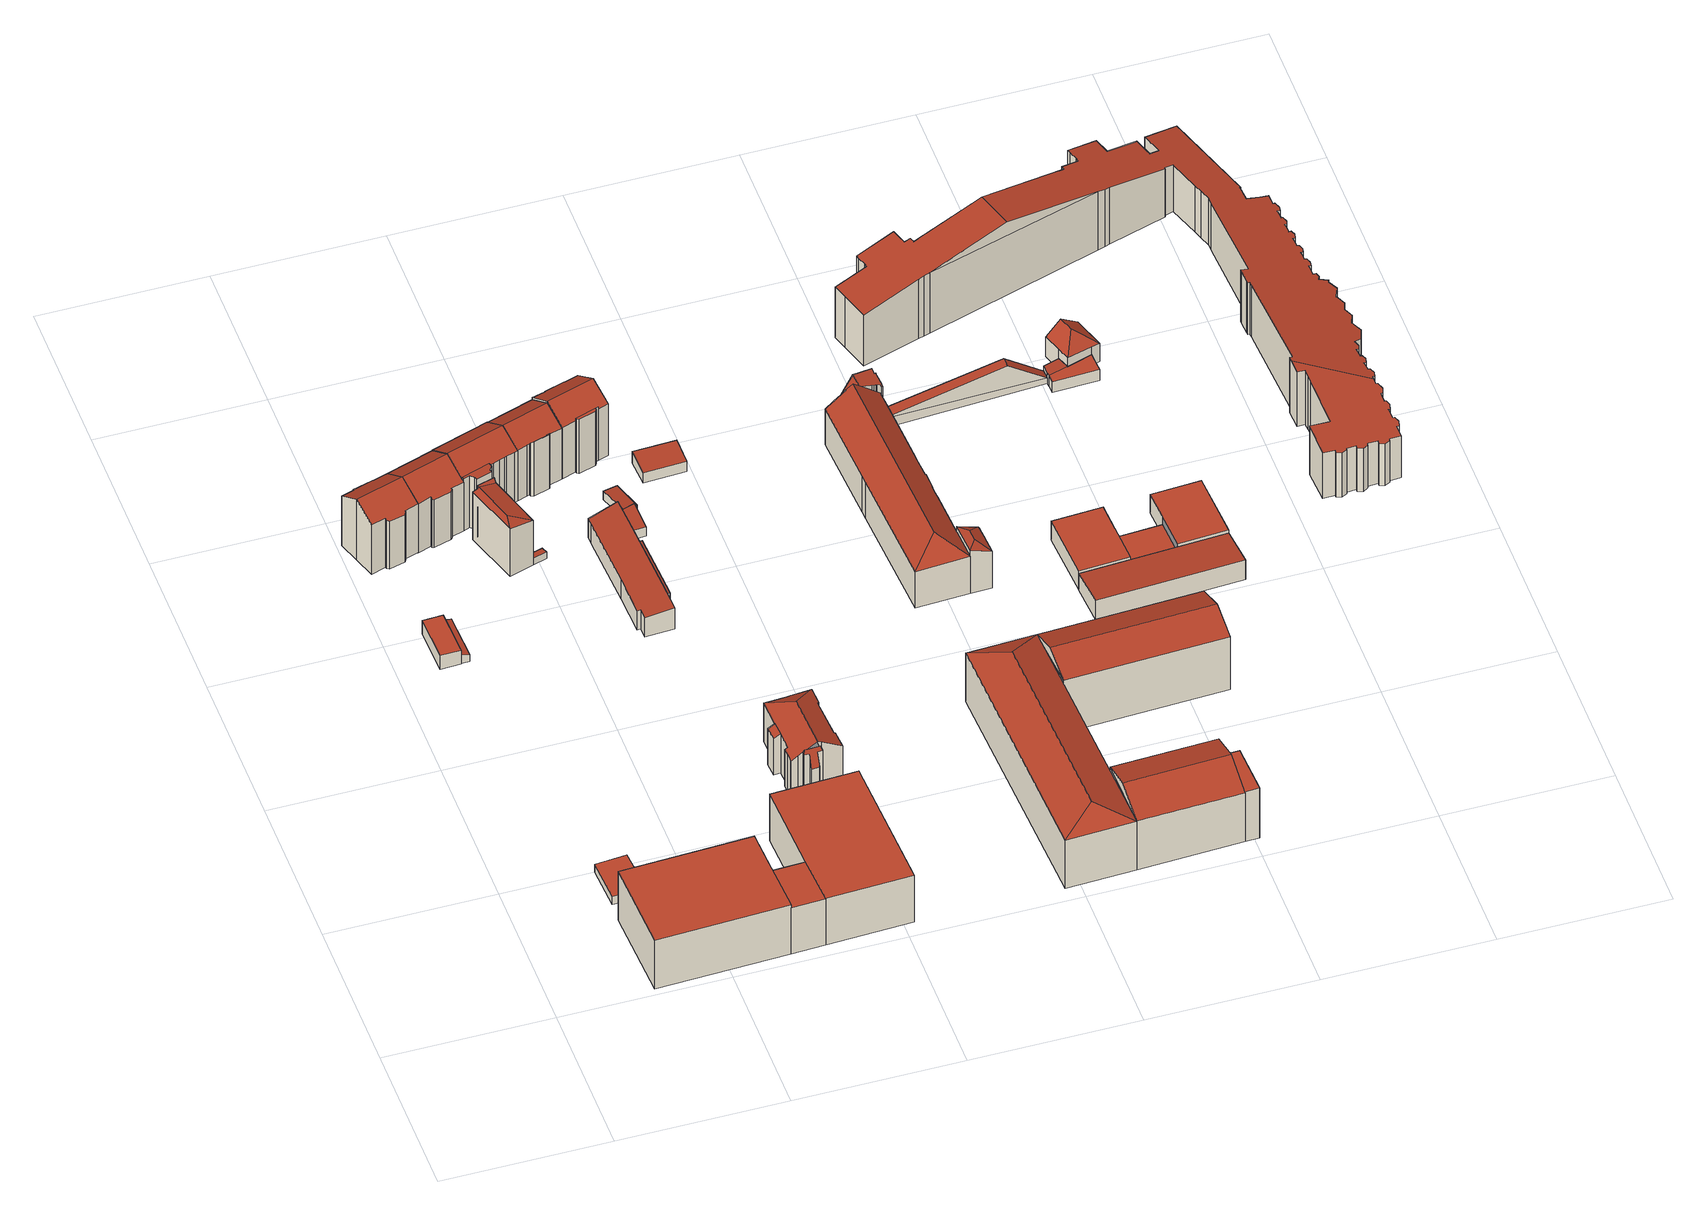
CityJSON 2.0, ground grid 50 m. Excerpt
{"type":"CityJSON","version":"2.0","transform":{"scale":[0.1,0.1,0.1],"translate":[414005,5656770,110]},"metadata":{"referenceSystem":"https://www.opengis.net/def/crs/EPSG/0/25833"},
"CityObjects":{
"building1":{"type":"Building","attributes":{"Dachtyp_tdc":"tdcPolyFlatRoof","Gemeindeschluessel":14612000,"Dachneigung":0,"QualitaetDacherkennung":0,"Geometrietyp2DReferenz":"3000","BezugspunktDach":"2000","measuredHeight":3,"function":"31001_9998"},"geometry":[{"type":"MultiSurface","lod":"2","boundaries":[[[0,1,2,3]],[[3,2,4,5]],[[2,1,6,4]],[[1,0,7,6]],[[0,3,5,7]],[[5,4,6,7]]],"semantics":{"surfaces":[{"type":"RoofSurface"},{"type":"WallSurface"},{"type":"GroundSurface"}],"values":[0,1,1,1,1,2]}}]},
"building2":{"type":"Building","attributes":{"name":"Deutsches Zentrum für Neurodegenerative Erkrankungen","Gemeindeschluessel":14612000,"Geometrietyp2DReferenz":"3000","function":"31001_9998","roofType":"9999"},"children":["building2-1","building2-2"]},
"building2-1":{"type":"BuildingPart","attributes":{"Dachtyp_tdc":"tdcPolyFlatRoof","Dachneigung":0,"QualitaetDacherkennung":51,"Geometrietyp2DReferenz":"3000","measuredHeight":17.38,"roofType":"1000"},"parents":["building2"],"geometry":[{"type":"MultiSurface","lod":"2","boundaries":[[[8,9,10,11]],[[9,12,13,10]],[[12,14,15,13]],[[14,12,9,8]],[[11,10,13,15]]],"semantics":{"surfaces":[{"type":"WallSurface"},{"type":"RoofSurface"},{"type":"GroundSurface"}],"values":[0,0,0,1,2]}}]},
"building2-2":{"type":"BuildingPart","attributes":{"Dachtyp_tdc":"tdcPolyFlatRoof","Dachneigung":0,"QualitaetDacherkennung":44,"Geometrietyp2DReferenz":"3000","measuredHeight":18.38,"roofType":"1000"},"parents":["building2"],"geometry":[{"type":"MultiSurface","lod":"2","boundaries":[[[16,17,8,11,18]],[[19,20,21,15,14]],[[20,22,23,21]],[[22,16,18,23]],[[22,20,19,17,16]],[[18,11,15,21,23]]],"semantics":{"surfaces":[{"type":"WallSurface"},{"type":"RoofSurface"},{"type":"GroundSurface"}],"values":[0,0,0,0,1,2]}}]},
"building3":{"type":"Building","attributes":{"Dachtyp_tdc":"tdcPolyFlatRoof","Gemeindeschluessel":14612000,"Dachneigung":0,"QualitaetDacherkennung":97,"Geometrietyp2DReferenz":"3000","measuredHeight":5.17,"function":"31001_9998","roofType":"1000"},"geometry":[{"type":"Solid","lod":"2","boundaries":[[[[24,25,26,27]],[[25,28,29,26]],[[28,30,31,29]],[[30,24,27,31]],[[30,28,25,24]],[[27,26,29,31]]]],"semantics":{"surfaces":[{"type":"WallSurface"},{"type":"RoofSurface"},{"type":"GroundSurface"}],"values":[[0,0,0,0,1,2]]}}]},
"building4":{"type":"Building","attributes":{"Dachtyp_tdc":"tdcPolyFlatRoof","Gemeindeschluessel":14612000,"Dachneigung":11.86,"QualitaetDacherkennung":76,"Geometrietyp2DReferenz":"3000","measuredHeight":3.11,"function":"31001_9998","roofType":"2100"},"geometry":[{"type":"Solid","lod":"2","boundaries":[[[[32,33,34,35]],[[33,36,37,34]],[[36,38,39,37]],[[38,32,35,39]],[[38,36,33,32]],[[35,34,37,39]]]],"semantics":{"surfaces":[{"type":"WallSurface"},{"type":"RoofSurface"},{"type":"GroundSurface"}],"values":[[0,0,0,0,1,2]]}}]},
"building5":{"type":"Building","attributes":{"Dachtyp_tdc":"tdcGableRoof","Gemeindeschluessel":14612000,"Dachneigung":30.83,"QualitaetDacherkennung":77,"Geometrietyp2DReferenz":"3000","measuredHeight":22.67,"function":"31001_9998","roofType":"3100"},"geometry":[{"type":"Solid","lod":"2","boundaries":[[[[40,41,42,43]],[[41,44,45,42]],[[44,46,47,45]],[[46,48,49,47]],[[48,50,51,49]],[[50,52,53,51]],[[52,54,55,53]],[[54,56,57,55]],[[56,58,59,57]],[[58,60,61,59]],[[60,62,63,61]],[[62,64,65,63]],[[64,66,67,65]],[[66,68,69,67]],[[68,70,71,69]],[[70,40,43,71]],[[66,64,62,60,58,56,54,52]],[[52,50,48,46,44,41,40,70,68,66]],[[43,42,45,47,49,51,53,55,57,59,61,63,65,67,69,71]]]],"semantics":{"surfaces":[{"type":"WallSurface"},{"type":"RoofSurface"},{"type":"GroundSurface"}],"values":[[0,0,0,0,0,0,0,0,0,0,0,0,0,0,0,0,1,1,2]]}}]},
"building6":{"type":"Building","attributes":{"Dachtyp_tdc":"tdcFreeFormRoof","Gemeindeschluessel":14612000,"Dachneigung":30.18,"QualitaetDacherkennung":76,"Geometrietyp2DReferenz":"3000","measuredHeight":22.81,"function":"31001_9998","roofType":"5000"},"geometry":[{"type":"Solid","lod":"2","boundaries":[[[[72,73,74,75]],[[73,76,77,74]],[[76,78,79,77]],[[78,80,81,79]],[[80,82,83,81]],[[82,84,85,83]],[[84,86,87,85]],[[86,64,88,87]],[[64,89,90,88]],[[89,72,75,90]],[[91,92,89,64]],[[73,72,92,91,86,84,82,80,78,76]],[[64,86,91]],[[72,89,92]],[[75,74,77,79,81,83,85,87,88,90]]]],"semantics":{"surfaces":[{"type":"WallSurface"},{"type":"RoofSurface"},{"type":"GroundSurface"}],"values":[[0,0,0,0,0,0,0,0,0,0,1,1,0,0,2]]}}]},
"building7":{"type":"Building","attributes":{"Gemeindeschluessel":14612000,"Geometrietyp2DReferenz":"3000","function":"31001_9998","roofType":"9999"},"children":["building7-1","building7-2"]},
"building7-1":{"type":"BuildingPart","attributes":{"Dachtyp_tdc":"tdcFreeFormRoof","Dachneigung":61.84,"QualitaetDacherkennung":17,"Geometrietyp2DReferenz":"3000","measuredHeight":18.16,"roofType":"5000"},"parents":["building7"],"geometry":[{"type":"MultiSurface","lod":"2","boundaries":[[[93,94,95,96]],[[94,97,98,95]],[[99,100,101,102]],[[100,103,104,101]],[[103,105,106,104]],[[105,93,96,106]],[[100,99,107,97,94]],[[94,93,105,103,100]],[[96,95,98,108,102,101,104,106]]],"semantics":{"surfaces":[{"type":"WallSurface"},{"type":"RoofSurface"},{"type":"GroundSurface"}],"values":[0,0,0,0,0,0,1,1,2]}}]},
"building7-2":{"type":"BuildingPart","attributes":{"Dachtyp_tdc":"tdcHipAndGableRoof","Dachneigung":15.69,"QualitaetDacherkennung":42,"Geometrietyp2DReferenz":"3000","measuredHeight":18.37,"roofType":"5000"},"parents":["building7"],"geometry":[{"type":"MultiSurface","lod":"2","boundaries":[[[109,110,111,98,97]],[[110,112,113,111]],[[112,114,115,113]],[[114,116,117,115]],[[116,118,99,102,117]],[[114,112,119]],[[112,110,109,120,119]],[[120,118,116,114,119]],[[108,98,111,113,115,117,102]]],"semantics":{"surfaces":[{"type":"WallSurface"},{"type":"RoofSurface"},{"type":"GroundSurface"}],"values":[0,0,0,0,0,1,1,1,2]}}]},
"building8":{"type":"Building","attributes":{"name":"Zentrum für Innovationskompetenz B Cube der Technischen Universität Dresden","Dachtyp_tdc":"tdcPolyFlatRoof","Gemeindeschluessel":14612000,"Dachneigung":0,"QualitaetDacherkennung":70,"Geometrietyp2DReferenz":"3000","measuredHeight":17.51,"function":"31001_3023","roofType":"1000"},"geometry":[{"type":"Solid","lod":"2","boundaries":[[[[121,122,13,123]],[[122,124,10,13]],[[124,125,126,10]],[[125,127,128,126]],[[127,121,123,128]],[[127,125,124,122,121]],[[123,13,10,126,128]]]],"semantics":{"surfaces":[{"type":"WallSurface"},{"type":"RoofSurface"},{"type":"GroundSurface"}],"values":[[0,0,0,0,0,1,2]]}}]},
"building9":{"type":"Building","attributes":{"Gemeindeschluessel":14612000,"Geometrietyp2DReferenz":"3000","function":"31001_9998","roofType":"9999"},"children":["building9-1","building9-2"]},
"building9-1":{"type":"BuildingPart","attributes":{"Dachtyp_tdc":"tdcPolyFlatRoof","Dachneigung":2.61,"QualitaetDacherkennung":61,"Geometrietyp2DReferenz":"3000","measuredHeight":19.54,"roofType":"2100"},"parents":["building9"],"geometry":[{"type":"MultiSurface","lod":"2","boundaries":[[[129,130,131,106]],[[130,132,133,131]],[[132,134,75,133]],[[134,135,136,137,75]],[[138,139,140,141,142]],[[139,143,144,140]],[[143,145,96,144]],[[145,129,106,96]],[[145,143,139,138,135,134,132,130,129]],[[106,131,133,75,137,141,140,144,96]]],"semantics":{"surfaces":[{"type":"WallSurface"},{"type":"RoofSurface"},{"type":"GroundSurface"}],"values":[0,0,0,0,0,0,0,0,1,2]}}]},
"building9-2":{"type":"BuildingPart","attributes":{"Dachtyp_tdc":"tdcGableRoof","Dachneigung":30.83,"QualitaetDacherkennung":83,"Geometrietyp2DReferenz":"3000","measuredHeight":23.05,"roofType":"3100"},"parents":["building9"],"geometry":[{"type":"MultiSurface","lod":"2","boundaries":[[[146,147,148,149]],[[147,150,151,148]],[[150,152,153,151]],[[152,142,141,153]],[[136,154,155,137]],[[154,156,90,155]],[[156,157,158,90]],[[157,159,160,158]],[[159,161,162,160]],[[161,163,164,162]],[[163,165,166,164]],[[165,167,168,166]],[[167,146,149,168]],[[163,161,159,157,156,154]],[[154,136,142,152,150,147,146,167,165,163]],[[149,148,151,153,141,137,155,90,158,160,162,164,166,168]]],"semantics":{"surfaces":[{"type":"WallSurface"},{"type":"RoofSurface"},{"type":"GroundSurface"}],"values":[0,0,0,0,0,0,0,0,0,0,0,0,0,1,1,2]}}]},
"building10":{"type":"Building","attributes":{"Dachtyp_tdc":"tdcPolyFlatRoof","Gemeindeschluessel":14612000,"Dachneigung":5.16,"QualitaetDacherkennung":59,"Geometrietyp2DReferenz":"3000","measuredHeight":2.56,"function":"31001_9998","roofType":"2100"},"geometry":[{"type":"Solid","lod":"2","boundaries":[[[[169,170,111,113]],[[170,171,172,111]],[[171,173,174,172]],[[173,169,113,174]],[[173,171,170,169]],[[113,111,172,174]]]],"semantics":{"surfaces":[{"type":"WallSurface"},{"type":"RoofSurface"},{"type":"GroundSurface"}],"values":[[0,0,0,0,1,2]]}}]},
"building11":{"type":"Building","attributes":{"Gemeindeschluessel":14612000,"Geometrietyp2DReferenz":"3000","function":"31001_9998","roofType":"9999"},"children":["building11-1","building11-2","building11-3"]},
"building11-1":{"type":"BuildingPart","attributes":{"Dachtyp_tdc":"tdcPolyFlatRoof","Dachneigung":30.19,"QualitaetDacherkennung":69,"Geometrietyp2DReferenz":"3000","measuredHeight":14.6,"roofType":"2100"},"parents":["building11"],"geometry":[{"type":"MultiSurface","lod":"2","boundaries":[[[175,176,177,178,179]],[[180,181,182,183,184]],[[181,175,179,182]],[[181,180,176,175]],[[179,178,183,182]]],"semantics":{"surfaces":[{"type":"WallSurface"},{"type":"RoofSurface"},{"type":"GroundSurface"}],"values":[0,0,0,1,2]}}]},
"building11-2":{"type":"BuildingPart","attributes":{"Dachtyp_tdc":"tdcFreeFormRoof","Dachneigung":70.06,"QualitaetDacherkennung":21,"Geometrietyp2DReferenz":"3000","measuredHeight":17.32,"roofType":"5000"},"parents":["building11"],"geometry":[{"type":"MultiSurface","lod":"2","boundaries":[[[185,186,187,188]],[[189,190,191]],[[190,192,193,194,195,186,196,191]],[[186,185,196]],[[185,197,189,191,196]],[[187,198,199,200,201,202,203,204,188]],[[186,195,198,187]],[[195,194,199,198]],[[194,193,200,199]],[[193,192,201,200]],[[192,190,202,201]],[[190,189,203,202]]],"semantics":{"surfaces":[{"type":"WallSurface"},{"type":"RoofSurface"},{"type":"GroundSurface"}],"values":[0,1,1,1,1,2,0,0,0,0,0,0]}}]},
"building11-3":{"type":"BuildingPart","attributes":{"Dachtyp_tdc":"tdcHipAndGableRoof","Dachneigung":32.88,"QualitaetDacherkennung":54,"Geometrietyp2DReferenz":"3000","measuredHeight":18.83,"roofType":"5000"},"parents":["building11"],"geometry":[{"type":"MultiSurface","lod":"2","boundaries":[[[205,206,207,208]],[[206,209,210,207]],[[209,211,212,210]],[[211,213,188,212]],[[213,185,188]],[[189,214,215,203]],[[214,216,217,215]],[[216,218,219,217]],[[218,220,221,219]],[[220,222,223,221]],[[222,224,225,223]],[[224,184,183,225]],[[177,226,227,178]],[[226,228,229,227]],[[228,230,231,229]],[[230,232,233,231]],[[232,234,235,233]],[[234,236,237,235]],[[236,205,208,237]],[[232,230,228,226,238]],[[226,177,184,224,222,220,218,216,214,189,239,238]],[[239,213,211,209,206,205,236,234,232,238]],[[208,207,210,212,188,204,203,215,217,219,221,223,225,183,178,227,229,231,233,235,237]]],"semantics":{"surfaces":[{"type":"WallSurface"},{"type":"RoofSurface"},{"type":"GroundSurface"}],"values":[0,0,0,0,0,0,0,0,0,0,0,0,0,0,0,0,0,0,0,1,1,1,2]}}]},
"building12":{"type":"Building","attributes":{"Gemeindeschluessel":14612000,"Geometrietyp2DReferenz":"3000","function":"31001_9998","roofType":"9999"},"children":["building12-1","building12-2"]},
"building12-1":{"type":"BuildingPart","attributes":{"Dachtyp_tdc":"tdcPolyFlatRoof","Dachneigung":47.09,"QualitaetDacherkennung":33,"Geometrietyp2DReferenz":"3000","measuredHeight":20.43,"roofType":"2100"},"parents":["building12"],"geometry":[{"type":"MultiSurface","lod":"2","boundaries":[[[240,241,242,243]],[[241,244,245,242]],[[244,246,245]],[[247,248,249,250,251]],[[248,252,253,249]],[[252,254,255,253]],[[254,240,243,255]],[[254,252,248,247,244,241,240]],[[243,242,245,250,249,253,255]]],"semantics":{"surfaces":[{"type":"WallSurface"},{"type":"RoofSurface"},{"type":"GroundSurface"}],"values":[0,0,0,0,0,0,0,1,2]}}]},
"building12-2":{"type":"BuildingPart","attributes":{"Dachtyp_tdc":"tdcGableRoof","Dachneigung":31.84,"QualitaetDacherkennung":70,"Geometrietyp2DReferenz":"3000","measuredHeight":22.95,"roofType":"3100"},"parents":["building12"],"geometry":[{"type":"MultiSurface","lod":"2","boundaries":[[[246,256,257,245]],[[256,163,258,257]],[[163,259,260,258]],[[259,261,262,260]],[[261,263,264,262]],[[263,265,266,264]],[[265,251,250,266]],[[263,261,259,163]],[[163,256,246,251,265,263]],[[245,257,258,260,262,264,266,250]]],"semantics":{"surfaces":[{"type":"WallSurface"},{"type":"RoofSurface"},{"type":"GroundSurface"}],"values":[0,0,0,0,0,0,0,1,1,2]}}]},
"building13":{"type":"Building","attributes":{"Dachtyp_tdc":"tdcPolyFlatRoof","Gemeindeschluessel":14612000,"Dachneigung":5.07,"QualitaetDacherkennung":92,"Geometrietyp2DReferenz":"3000","measuredHeight":7.96,"function":"31001_2000","roofType":"2100"},"geometry":[{"type":"Solid","lod":"2","boundaries":[[[[267,268,269,270]],[[268,271,272,269]],[[271,273,274,272]],[[273,275,276,274]],[[275,277,278,276]],[[277,279,280,278]],[[279,281,282,280]],[[281,283,284,282]],[[283,285,286,284]],[[285,287,288,286]],[[287,267,270,288]],[[287,285,283,281,279,277,275,273,271,268,267]],[[270,269,272,274,276,278,280,282,284,286,288]]]],"semantics":{"surfaces":[{"type":"WallSurface"},{"type":"RoofSurface"},{"type":"GroundSurface"}],"values":[[0,0,0,0,0,0,0,0,0,0,0,1,2]]}}]},
"building14":{"type":"Building","attributes":{"Dachtyp_tdc":"tdcPolyFlatRoof","Gemeindeschluessel":14612000,"Dachneigung":3.33,"QualitaetDacherkennung":78,"Geometrietyp2DReferenz":"3000","measuredHeight":3.51,"function":"31001_2000","roofType":"2100"},"geometry":[{"type":"Solid","lod":"2","boundaries":[[[[289,290,291,292]],[[290,293,294,291]],[[293,295,296,294]],[[295,289,292,296]],[[295,293,290,289]],[[292,291,294,296]]]],"semantics":{"surfaces":[{"type":"WallSurface"},{"type":"RoofSurface"},{"type":"GroundSurface"}],"values":[[0,0,0,0,1,2]]}}]},
"building15":{"type":"Building","attributes":{"Dachtyp_tdc":"tdcPolyFlatRoof","Gemeindeschluessel":14612000,"Dachneigung":3.6,"QualitaetDacherkennung":62,"Geometrietyp2DReferenz":"3000","measuredHeight":3.96,"function":"31001_2000","roofType":"2100"},"geometry":[{"type":"Solid","lod":"2","boundaries":[[[[297,298,299,300,301]],[[302,303,298,297]],[[303,304,299,298]],[[304,305,300,299]],[[305,306,301,300]],[[306,302,297,301]],[[306,305,304,303,302]]]],"semantics":{"surfaces":[{"type":"GroundSurface"},{"type":"WallSurface"},{"type":"RoofSurface"}],"values":[[0,1,1,1,1,1,2]]}}]},
"building16":{"type":"Building","attributes":{"Dachtyp_tdc":"tdcPolyFlatRoof","Gemeindeschluessel":14612000,"Dachneigung":7.57,"QualitaetDacherkennung":59,"Geometrietyp2DReferenz":"3000","measuredHeight":3.23,"function":"31001_9998","roofType":"2100"},"geometry":[{"type":"Solid","lod":"2","boundaries":[[[[307,308,309,310]],[[308,311,312,309]],[[311,313,314,312]],[[313,315,316,314]],[[315,307,310,316]],[[315,313,311,308,307]],[[310,309,312,314,316]]]],"semantics":{"surfaces":[{"type":"WallSurface"},{"type":"RoofSurface"},{"type":"GroundSurface"}],"values":[[0,0,0,0,0,1,2]]}}]},
"building17":{"type":"Building","attributes":{"Gemeindeschluessel":14612000,"Geometrietyp2DReferenz":"3000","function":"31001_9998","roofType":"9999"},"children":["building17-1","building17-2"]},
"building17-1":{"type":"BuildingPart","attributes":{"Dachtyp_tdc":"tdcPolyFlatRoof","Dachneigung":0,"QualitaetDacherkennung":24,"Geometrietyp2DReferenz":"3000","measuredHeight":20.35,"roofType":"1000"},"parents":["building17"],"geometry":[{"type":"MultiSurface","lod":"2","boundaries":[[[317,318,319,320,321]],[[318,322,323,319]],[[322,324,325,323]],[[324,326,327,325]],[[326,328,329,327]],[[328,330,331,332,329]],[[328,326,324,322,318,317,330]],[[332,320,319,323,325,327,329]]],"semantics":{"surfaces":[{"type":"WallSurface"},{"type":"RoofSurface"},{"type":"GroundSurface"}],"values":[0,0,0,0,0,0,1,2]}}]},
"building17-2":{"type":"BuildingPart","attributes":{"Dachtyp_tdc":"tdcGableRoof","Dachneigung":31.57,"QualitaetDacherkennung":83,"Geometrietyp2DReferenz":"3000","measuredHeight":23.62,"roofType":"3100"},"parents":["building17"],"geometry":[{"type":"MultiSurface","lod":"2","boundaries":[[[333,334,335,336]],[[334,337,338,335]],[[337,339,340,338]],[[339,341,342,340]],[[341,343,344,342]],[[343,321,320,344]],[[331,345,266,332]],[[345,346,264,266]],[[346,347,262,264]],[[347,348,349,262]],[[348,333,336,349]],[[346,345,331,321,343,341]],[[341,339,337,334,333,348,347,346]],[[336,335,338,340,342,344,320,332,266,264,262,349]]],"semantics":{"surfaces":[{"type":"WallSurface"},{"type":"RoofSurface"},{"type":"GroundSurface"}],"values":[0,0,0,0,0,0,0,0,0,0,0,1,1,2]}}]},
"building18":{"type":"Building","attributes":{"Dachtyp_tdc":"tdcPolyFlatRoof","Gemeindeschluessel":14612000,"Dachneigung":4.62,"QualitaetDacherkennung":80,"Geometrietyp2DReferenz":"3000","measuredHeight":4.36,"function":"31001_9998","roofType":"2100"},"geometry":[{"type":"Solid","lod":"2","boundaries":[[[[350,351,352,353]],[[351,354,355,352]],[[354,356,357,355]],[[356,350,353,357]],[[356,354,351,350]],[[353,352,355,357]]]],"semantics":{"surfaces":[{"type":"WallSurface"},{"type":"RoofSurface"},{"type":"GroundSurface"}],"values":[[0,0,0,0,1,2]]}}]},
"building19":{"type":"Building","attributes":{"name":"Biotechnologisches Zentrum der TU Dresden","Gemeindeschluessel":14612000,"Geometrietyp2DReferenz":"3000","function":"31001_3023","roofType":"9999"},"children":["building19-1","building19-2","building19-3","building19-4"]},
"building19-1":{"type":"BuildingPart","attributes":{"Dachtyp_tdc":"tdcHipRoof","Dachneigung":24.11,"QualitaetDacherkennung":15,"Geometrietyp2DReferenz":"3000","measuredHeight":22.79,"roofType":"3200"},"parents":["building19"],"geometry":[{"type":"MultiSurface","lod":"2","boundaries":[[[358,359,360,361]],[[359,362,363,360]],[[364,358,361,365]],[[362,359,366]],[[358,364,367]],[[359,358,367,366]],[[364,368,369,370,362,366,367]],[[361,360,363,371,372,365]]],"semantics":{"surfaces":[{"type":"WallSurface"},{"type":"RoofSurface"},{"type":"GroundSurface"}],"values":[0,0,0,1,1,1,1,2]}}]},
"building19-2":{"type":"BuildingPart","attributes":{"Dachtyp_tdc":"tdcGableRoof","Dachneigung":22.57,"QualitaetDacherkennung":14,"Geometrietyp2DReferenz":"3000","measuredHeight":22.82,"roofType":"3100"},"parents":["building19"],"geometry":[{"type":"MultiSurface","lod":"2","boundaries":[[[373,374,375]],[[376,373,375,377]],[[374,378,379,377,375]],[[372,380,381,382,365]],[[373,376,380,372,368]],[[378,374,364,365,382]]],"semantics":{"surfaces":[{"type":"WallSurface"},{"type":"RoofSurface"},{"type":"GroundSurface"}],"values":[0,1,1,2,0,0]}}]},
"building19-3":{"type":"BuildingPart","attributes":{"Dachtyp_tdc":"tdcPolyFlatRoof","Dachneigung":0,"QualitaetDacherkennung":76,"Geometrietyp2DReferenz":"3000","measuredHeight":18.73,"roofType":"1000"},"parents":["building19"],"geometry":[{"type":"MultiSurface","lod":"2","boundaries":[[[383,384,385,381]],[[384,386,387,385]],[[386,388,378,382,387]],[[388,386,384,383,389,379]],[[381,385,387,382]]],"semantics":{"surfaces":[{"type":"WallSurface"},{"type":"RoofSurface"},{"type":"GroundSurface"}],"values":[0,0,0,1,2]}}]},
"building19-4":{"type":"BuildingPart","attributes":{"Dachtyp_tdc":"tdcGableRoof","Dachneigung":23.65,"QualitaetDacherkennung":13,"Geometrietyp2DReferenz":"3000","measuredHeight":22.77,"roofType":"3100"},"parents":["building19"],"geometry":[{"type":"MultiSurface","lod":"2","boundaries":[[[362,390,391,363]],[[390,392,393,391]],[[392,394,369,371,393]],[[392,390,395]],[[362,370,394,396]],[[390,362,396,395]],[[394,392,395,396]],[[363,391,393,371]]],"semantics":{"surfaces":[{"type":"WallSurface"},{"type":"RoofSurface"},{"type":"GroundSurface"}],"values":[0,0,0,0,0,1,1,2]}}]},
"building20":{"type":"Building","attributes":{"Gemeindeschluessel":14612000,"Geometrietyp2DReferenz":"3000","function":"31001_9998","roofType":"9999"},"children":["building20-1","building20-2","building20-3"]},
"building20-1":{"type":"BuildingPart","attributes":{"Dachtyp_tdc":"tdcHipAndGableRoof","Dachneigung":38.5,"QualitaetDacherkennung":66,"Geometrietyp2DReferenz":"3000","measuredHeight":19.98,"roofType":"5000"},"parents":["building20"],"geometry":[{"type":"MultiSurface","lod":"2","boundaries":[[[397,398,399,400]],[[398,401,402,399]],[[401,403,404,402]],[[403,405,404]],[[406,407,408,409]],[[407,410,411,408]],[[410,412,413,411]],[[412,414,415,413]],[[414,416,417,415]],[[416,418,419,417]],[[418,420,421,419]],[[420,422,423,421]],[[422,424,425,423]],[[424,426,427,425]],[[426,428,429,427]],[[428,430,431,429]],[[432,433,434,435]],[[433,436,437,434]],[[436,438,439,437]],[[438,397,400,439]],[[433,432,440]],[[432,430,428,426,424,422,420,418,416,414,412,410,407,406,441,442,443,440]],[[443,403,401,398,397,438,436,433,440]],[[400,399,402,404,444,445,446,409,408,411,413,415,417,419,421,423,425,427,429,431,435,434,437,439]]],"semantics":{"surfaces":[{"type":"WallSurface"},{"type":"RoofSurface"},{"type":"GroundSurface"}],"values":[0,0,0,0,0,0,0,0,0,0,0,0,0,0,0,0,0,0,0,0,1,1,1,2]}}]},
"building20-2":{"type":"BuildingPart","attributes":{"Dachtyp_tdc":"tdcHipRoof","Dachneigung":37.12,"QualitaetDacherkennung":36,"Geometrietyp2DReferenz":"3000","measuredHeight":16.57,"roofType":"3200"},"parents":["building20"],"geometry":[{"type":"MultiSurface","lod":"2","boundaries":[[[447,448,432,435,449]],[[450,451,452,431,430]],[[451,453,454,452]],[[453,455,456,454]],[[455,447,449,456]],[[448,447,457]],[[451,450,458]],[[447,455,453,451,458,457]],[[450,448,457,458]],[[449,435,431,452,454,456]]],"semantics":{"surfaces":[{"type":"WallSurface"},{"type":"RoofSurface"},{"type":"GroundSurface"}],"values":[0,0,0,0,0,1,1,1,1,2]}}]},
"building20-3":{"type":"BuildingPart","attributes":{"Dachtyp_tdc":"tdcGableRoof","Dachneigung":10.92,"QualitaetDacherkennung":42,"Geometrietyp2DReferenz":"3000","measuredHeight":18.22,"roofType":"3100"},"parents":["building20"],"geometry":[{"type":"MultiSurface","lod":"2","boundaries":[[[459,460,461,462]],[[460,463,464,461]],[[463,465,466,464]],[[465,467,468,466]],[[467,469,470,468]],[[469,471,406,409,470]],[[405,472,473,404]],[[472,474,475,473]],[[474,476,477,475]],[[476,478,479,477]],[[478,480,481,479]],[[480,459,462,481]],[[476,474,472,405,482,483]],[[483,442,484,471,469,467,465,463,460,459,480,478,476]],[[462,461,464,466,468,470,409,446,445,444,404,473,475,477,479,481]]],"semantics":{"surfaces":[{"type":"WallSurface"},{"type":"RoofSurface"},{"type":"GroundSurface"}],"values":[0,0,0,0,0,0,0,0,0,0,0,0,1,1,2]}}]},
"building21":{"type":"Building","attributes":{"Dachtyp_tdc":"tdcGableRoof","Gemeindeschluessel":14612000,"Dachneigung":10.94,"QualitaetDacherkennung":3,"Geometrietyp2DReferenz":"3000","measuredHeight":10.73,"function":"31001_9998","roofType":"3100"},"geometry":[{"type":"Solid","lod":"2","boundaries":[[[[485,486,487,488]],[[486,489,490,487]],[[489,491,492,490]],[[491,485,488,492]],[[489,486,493]],[[485,491,494]],[[486,485,494,493]],[[491,489,493,494]],[[488,487,490,492]]]],"semantics":{"surfaces":[{"type":"WallSurface"},{"type":"RoofSurface"},{"type":"GroundSurface"}],"values":[[0,0,0,0,0,0,1,1,2]]}}]},
"building22":{"type":"Building","attributes":{"Dachtyp_tdc":"tdcPolyFlatRoof","Gemeindeschluessel":14612000,"Dachneigung":5.58,"QualitaetDacherkennung":79,"Geometrietyp2DReferenz":"3000","measuredHeight":7.36,"function":"31001_9998","roofType":"2100"},"geometry":[{"type":"Solid","lod":"2","boundaries":[[[[495,496,497,498]],[[496,499,500,497]],[[499,501,502,500]],[[501,495,498,502]],[[501,499,496,495]],[[498,497,500,502]]]],"semantics":{"surfaces":[{"type":"WallSurface"},{"type":"RoofSurface"},{"type":"GroundSurface"}],"values":[[0,0,0,0,1,2]]}}]},
"building23":{"type":"Building","attributes":{"Gemeindeschluessel":14612000,"Geometrietyp2DReferenz":"3000","function":"31001_9998","roofType":"9999"},"children":["building23-1","building23-2","building23-3"]},
"building23-1":{"type":"BuildingPart","attributes":{"Dachtyp_tdc":"tdcPolyFlatRoof","Dachneigung":0,"QualitaetDacherkennung":53,"Geometrietyp2DReferenz":"3000","measuredHeight":3.75,"roofType":"1000"},"parents":["building23"],"geometry":[{"type":"MultiSurface","lod":"2","boundaries":[[[503,504,505,506]],[[507,508,509,510]],[[508,507,504,503]],[[506,505,510,509]]],"semantics":{"surfaces":[{"type":"WallSurface"},{"type":"RoofSurface"},{"type":"GroundSurface"}],"values":[0,0,1,2]}}]},
"building23-2":{"type":"BuildingPart","attributes":{"Dachtyp_tdc":"tdcPolyFlatRoof","Dachneigung":0,"QualitaetDacherkennung":82,"Geometrietyp2DReferenz":"3000","measuredHeight":7.04,"roofType":"1000"},"parents":["building23"],"geometry":[{"type":"MultiSurface","lod":"2","boundaries":[[[511,512,513,514,515]],[[505,516,517,518,510]],[[515,514,516,505,504]],[[514,513,517,516]],[[513,512,518,517]],[[512,511,507,510,518]]],"semantics":{"surfaces":[{"type":"RoofSurface"},{"type":"GroundSurface"},{"type":"WallSurface"}],"values":[0,1,2,2,2,2]}}]},
"building23-3":{"type":"BuildingPart","attributes":{"Dachtyp_tdc":"tdcPolyFlatRoof","Dachneigung":0,"QualitaetDacherkennung":82,"Geometrietyp2DReferenz":"3000","measuredHeight":7.05,"roofType":"1000"},"parents":["building23"],"geometry":[{"type":"MultiSurface","lod":"2","boundaries":[[[519,520,521,522]],[[520,523,503,506,521]],[[524,525,526,509,508]],[[525,519,522,526]],[[525,524,523,520,519]],[[522,521,506,509,526]]],"semantics":{"surfaces":[{"type":"WallSurface"},{"type":"RoofSurface"},{"type":"GroundSurface"}],"values":[0,0,0,0,1,2]}}]},
"building24":{"type":"Building","attributes":{"Gemeindeschluessel":14612000,"Geometrietyp2DReferenz":"3000","function":"31001_9998","roofType":"9999"},"children":["building24-1","building24-2"]},
"building24-1":{"type":"BuildingPart","attributes":{"Dachtyp_tdc":"tdcPolyFlatRoof","Dachneigung":0,"QualitaetDacherkennung":74,"Geometrietyp2DReferenz":"3000","measuredHeight":4.14,"roofType":"1000"},"parents":["building24"],"geometry":[{"type":"MultiSurface","lod":"2","boundaries":[[[527,528,529,530]],[[528,531,532,529]],[[531,533,534,532]],[[533,535,536,534]],[[537,527,530,538]],[[537,535,533,531,528,527]],[[530,529,532,534,536,538]]],"semantics":{"surfaces":[{"type":"WallSurface"},{"type":"RoofSurface"},{"type":"GroundSurface"}],"values":[0,0,0,0,0,1,2]}}]},
"building24-2":{"type":"BuildingPart","attributes":{"Dachtyp_tdc":"tdcPolyFlatRoof","Dachneigung":3.37,"QualitaetDacherkennung":68,"Geometrietyp2DReferenz":"3000","measuredHeight":4.15,"roofType":"2100"},"parents":["building24"],"geometry":[{"type":"MultiSurface","lod":"2","boundaries":[[[539,537,538,540]],[[541,492,536,535]],[[541,542,490,492]],[[542,539,540,490]],[[542,541,535,537,539]],[[540,538,536,492,490]]],"semantics":{"surfaces":[{"type":"WallSurface"},{"type":"RoofSurface"},{"type":"GroundSurface"}],"values":[0,0,0,0,1,2]}}]},
"building25":{"type":"Building","attributes":{"Dachtyp_tdc":"tdcFreeFormRoof","Gemeindeschluessel":14612000,"Dachneigung":38.33,"QualitaetDacherkennung":87,"Geometrietyp2DReferenz":"3000","measuredHeight":11.29,"function":"31001_9998","roofType":"5000"},"geometry":[{"type":"Solid","lod":"2","boundaries":[[[[543,544,540,538]],[[544,545,546,540]],[[545,547,548,546]],[[547,549,550,548]],[[549,551,530,550]],[[551,543,538,530]],[[551,549,552,553]],[[552,549,547,554]],[[553,552,554,545,544,543]],[[543,551,553]],[[547,545,554]],[[538,540,546,548,550,530]]]],"semantics":{"surfaces":[{"type":"WallSurface"},{"type":"RoofSurface"},{"type":"GroundSurface"}],"values":[[0,0,0,0,0,0,1,1,1,0,0,2]]}}]},
"building26":{"type":"Building","attributes":{"Dachtyp_tdc":"tdcFreeFormRoof","Gemeindeschluessel":14612000,"Dachneigung":10.17,"QualitaetDacherkennung":6,"Geometrietyp2DReferenz":"3000","measuredHeight":27.36,"function":"31001_9998","roofType":"5000"},"geometry":[{"type":"Solid","lod":"2","boundaries":[[[[555,556,557,558]],[[556,559,560,557]],[[559,561,562,560]],[[561,563,564,562]],[[563,565,566,564]],[[565,567,568,566]],[[567,569,570,568]],[[569,571,572,570]],[[571,573,574,572]],[[573,575,576,574]],[[575,577,578,576]],[[579,580,581,582]],[[580,583,584,581]],[[583,585,586,584]],[[585,587,588,586]],[[587,589,590,588]],[[589,591,592,590]],[[591,593,594,592]],[[593,595,596,594]],[[595,597,598,596]],[[597,599,600,598]],[[599,601,602,600]],[[601,603,604,602]],[[603,605,606,604]],[[605,607,608,606]],[[607,609,610,608]],[[577,611,612,578]],[[611,613,614,612]],[[613,615,616,614]],[[615,617,618,616]],[[617,619,620,618]],[[619,621,622,620]],[[621,623,624,622]],[[623,625,626,624]],[[625,627,628,626]],[[627,629,630,628]],[[629,631,632,630]],[[631,633,634,632]],[[633,635,636,634]],[[635,637,638,636]],[[637,639,640,638]],[[639,641,642,640]],[[641,643,644,642]],[[643,645,646,644]],[[645,647,648,646]],[[647,649,650,648]],[[649,651,652,650]],[[651,653,654,652]],[[653,655,656,654]],[[655,657,658,656]],[[609,659,660,610]],[[659,661,662,660]],[[661,663,664,662]],[[663,665,666,664]],[[665,667,668,666]],[[667,669,670,668]],[[669,671,672,670]],[[671,673,674,672]],[[673,675,676,674]],[[675,677,678,676]],[[677,679,680,678]],[[679,681,682,680]],[[681,683,684,682]],[[683,685,686,684]],[[685,687,688,686]],[[687,689,690,688]],[[689,555,558,690]],[[691,692,693,694,695,696,697,698,699,700,701,702,703,704,705,706,707,708,709,710,711,712,713,714,715,716,717,718,719,720,721,722,723,724,725,726,727,728,729,730]],[[559,556,555,689,687,685,683,681,679,677,675,673,671,669,667,665,663,661,659,609,607,605,603,601,599,597,595,593,591,589,587,585,583,580,731,732,733,734,735,736,737,738,739,740,741,742,743,744,745,746,747,748,749,750,751,691,730,752,753,754,755,756,657,655,653,651,649,647,645,643,641,639,637,635,633,631,629,627,625,623,621,619,617,615,613,611,577,575,573,571,569,567,565,563,561]],[[757,732,731,579,758,759,760,761,762,763,764,765,766,767,768,769]],[[751,692,691]],[[757,733,732]],[[657,756,770,658]],[[756,755,771,770]],[[755,754,772,771]],[[754,753,773,772]],[[753,752,774,773]],[[752,729,775,774]],[[729,728,776,775]],[[728,727,777,776]],[[727,726,778,777]],[[726,725,779,778]],[[725,724,780,779]],[[724,723,781,780]],[[723,722,782,781]],[[722,721,783,782]],[[721,720,784,783]],[[720,719,785,784]],[[719,718,786,785]],[[718,717,787,786]],[[717,716,788,787]],[[716,715,789,788]],[[715,714,790,789]],[[714,713,791,790]],[[729,752,730]],[[580,579,731]],[[558,557,560,562,564,566,568,570,572,574,576,578,612,614,616,618,620,622,624,626,628,630,632,634,636,638,640,642,644,646,648,650,652,654,656,658,770,771,772,773,774,775,776,777,778,779,780,781,782,783,784,785,786,787,788,789,790,791,792,793,794,795,796,797,798,799,800,801,802,803,804,805,806,807,808,809,810,811,812,813,814,815,816,817,818,819,820,821,822,823,824,825,826,827,828,829,830,831,832,833,834,835,836,837,838,839,840,841,842,843,844,582,581,584,586,588,590,592,594,596,598,600,602,604,606,608,610,660,662,664,666,668,670,672,674,676,678,680,682,684,686,688,690]],[[713,712,792,791]],[[712,711,793,792]],[[711,710,794,793]],[[710,709,795,794]],[[709,708,796,795]],[[708,707,797,796]],[[707,706,798,797]],[[706,705,799,798]],[[705,704,800,799]],[[704,703,801,800]],[[703,702,802,801]],[[702,701,803,802]],[[701,700,804,803]],[[700,699,805,804]],[[699,698,806,805]],[[698,697,807,806]],[[697,696,808,807]],[[696,695,809,808]],[[695,694,810,809]],[[694,693,811,810]],[[693,692,812,811]],[[692,751,813,812]],[[751,750,814,813]],[[750,749,815,814]],[[749,748,816,815]],[[748,747,817,816]],[[747,746,818,817]],[[746,745,819,818]],[[745,744,820,819]],[[744,743,821,820]],[[743,742,822,821]],[[742,741,823,822]],[[741,740,824,823]],[[740,739,825,824]],[[739,738,826,825]],[[738,737,827,826]],[[737,736,828,827]],[[736,735,829,828]],[[735,734,830,829]],[[734,733,831,830]],[[733,757,832,831]],[[757,769,833,832]],[[769,768,834,833]],[[768,767,835,834]],[[767,766,836,835]],[[766,765,837,836]],[[765,764,838,837]],[[764,763,839,838]],[[763,762,840,839]],[[762,761,841,840]],[[761,760,842,841]],[[760,759,843,842]],[[759,758,844,843]],[[758,579,582,844]]]],"semantics":{"surfaces":[{"type":"WallSurface"},{"type":"RoofSurface"},{"type":"GroundSurface"}],"values":[[0,0,0,0,0,0,0,0,0,0,0,0,0,0,0,0,0,0,0,0,0,0,0,0,0,0,0,0,0,0,0,0,0,0,0,0,0,0,0,0,0,0,0,0,0,0,0,0,0,0,0,0,0,0,0,0,0,0,0,0,0,0,0,0,0,0,0,1,1,1,0,0,0,0,0,0,0,0,0,0,0,0,0,0,0,0,0,0,0,0,0,0,0,0,0,0,2,0,0,0,0,0,0,0,0,0,0,0,0,0,0,0,0,0,0,0,0,0,0,0,0,0,0,0,0,0,0,0,0,0,0,0,0,0,0,0,0,0,0,0,0,0,0,0,0,0,0,0,0,0,0]]}}]}
},
"vertices":[
[358,485,55],[265,478,55],[271,345,55],[368,345,55],[271,345,25],[368,345,25],[265,478,25],[358,485,25],
[664,170,196],[762,174,196],[762,174,23],[664,170,23],[770,20,196],[770,20,23],[670,17,196],[670,17,23],
[659,300,207],[664,170,207],[659,300,23],[670,17,207],[279,2,207],[279,2,23],[268,285,207],[268,285,23],
[171,1349,79],[111,1347,79],[111,1347,27],[171,1349,27],[108,1491,79],[108,1491,27],[167,1493,79],[167,1493,27],
[195,1349,56],[171,1349,61],[171,1349,30],[195,1349,30],[167,1493,61],[167,1493,30],[191,1494,56],[191,1494,30],
[153,1775,210],[149,1767,207],[149,1767,29],[153,1775,29],[101,1755,208],[101,1755,29],[94,1758,211],[94,1758,29],[92,1763,214],[92,1763,29],[49,1750,214],[49,1750,29],[28,1815,256],[28,1815,29],[7,1881,215],[7,1881,29],[45,1893,214],[45,1893,29],[45,1896,213],[45,1896,29],[106,1915,212],[106,1915,29],[107,1913,214],[107,1913,29],[151,1926,214],[151,1926,29],[172,1860,256],[172,1860,29],[194,1790,212],[194,1790,29],[153,1777,211],[153,1777,29],
[337,1834,210],[298,1822,210],[298,1822,27],[337,1834,27],[299,1818,209],[299,1818,27],[294,1812,206],[294,1812,27],[242,1797,206],[242,1797,27],[236,1799,209],[236,1799,27],[234,1805,213],[234,1805,27],[194,1790,211],[194,1790,27],[151,1926,27],[293,1972,214],[293,1972,27],[171,1861,255],[314,1907,255],
[418,1837,190],[421,1827,208],[421,1827,27],[418,1837,27],[424,1818,190],[424,1818,27],[366,1800,190],[370,1812,209],[370,1812,27],[366,1800,27],[372,1816,202],[372,1816,27],[370,1822,190],[370,1822,27],[370,1802,190],[370,1802,27],
[424,1818,195],[468,1671,195],[468,1671,27],[474,1650,195],[474,1650,27],[401,1628,207],[401,1628,27],[350,1795,206],[350,1795,27],[366,1800,210],[408,1675,211],[370,1802,211],
[1024,30,198],[770,20,198],[1024,30,23],[762,174,198],[752,450,198],[752,450,23],[1007,460,198],[1007,460,23],
[370,1822,221],[367,1831,222],[367,1831,27],[356,1841,222],[356,1841,27],[337,1834,222],[335,1840,223],[335,1840,216],[335,1840,27],[421,1868,223],[424,1859,222],[424,1859,27],[421,1868,27],[421,1868,216],[416,1845,222],[416,1845,27],[418,1837,221],
[474,1885,217],[469,1884,217],[469,1884,27],[474,1885,27],[454,1879,217],[454,1879,27],[435,1872,216],[435,1872,27],[314,1906,258],[314,1906,27],[293,1972,216],[431,2017,216],[431,2017,27],[458,2026,216],[458,2026,27],[467,2028,217],[467,2028,27],[489,1963,258],[489,1963,27],[511,1897,217],[511,1897,27],[501,1894,217],[501,1894,27],
[474,1650,52],[468,1671,50],[510,1683,50],[510,1683,27],[516,1663,52],[516,1663,27],
[835,722,165],[855,723,177],[855,723,175],[855,723,31],[835,722,31],[857,680,177],[837,679,165],[837,679,31],[857,680,31],[857,680,175],
[942,582,191],[942,572,191],[942,572,31],[942,582,31],[887,580,191],[888,570,191],[892,575,204],[904,571,190],[905,555,146],[927,556,147],[926,572,190],[937,577,204],[930,582,191],[926,572,31],[927,556,31],[905,555,31],[904,571,31],[888,570,31],[887,580,31],[930,582,31],
[988,762,179],[994,640,179],[994,640,31],[988,762,31],[999,640,176],[999,640,31],[1002,585,176],[1002,585,31],[942,582,212],[874,579,183],[874,579,31],[854,578,170],[854,578,31],[854,581,170],[854,581,31],[853,606,170],[853,606,31],[852,628,170],[852,628,31],[860,628,175],[860,628,31],[852,809,175],[852,809,31],[926,812,177],[926,812,31],[926,815,175],[926,815,31],[989,817,177],[989,817,31],[991,818,176],[991,818,31],[993,763,177],[993,763,31],[923,746,219],[930,582,219],
[550,1904,227],[548,1909,221],[548,1909,28],[550,1904,28],[541,1907,221],[541,1907,28],[541,1907,219],[609,1928,221],[610,1924,226],[610,1924,28],[609,1928,28],[609,1928,219],[607,1916,232],[607,1916,28],[558,1901,233],[558,1901,28],
[511,1897,219],[511,1897,28],[489,1963,28],[467,2028,215],[467,2028,28],[610,2074,215],[610,2074,28],[630,2007,258],[630,2007,28],[650,1940,219],[650,1940,28],
[672,1327,99],[663,1326,98],[663,1326,27],[672,1327,27],[658,1453,98],[658,1453,27],[648,1682,98],[648,1682,27],[648,1705,98],[648,1705,27],[741,1736,106],[741,1736,27],[745,1658,106],[745,1658,27],[747,1613,106],[747,1613,27],[756,1398,107],[756,1398,27],[760,1298,107],[760,1298,27],[673,1294,99],[673,1294,27],
[747,1613,65],[770,1614,63],[770,1614,29],[747,1613,29],[779,1399,63],[779,1399,29],[756,1398,65],[756,1398,29],
[741,1736,28],[760,1742,28],[793,1752,28],[797,1661,28],[745,1658,28],[741,1736,67],[760,1742,67],[793,1752,68],[797,1661,62],[745,1658,62],
[760,1742,62],[731,1829,62],[731,1829,30],[760,1742,30],[774,1843,56],[774,1843,30],[802,1755,56],[802,1755,30],[793,1752,57],[793,1752,30],
[764,1977,231],[756,1974,231],[756,1974,28],[764,1977,28],[764,1977,222],[757,1969,231],[757,1969,28],[752,1962,231],[752,1962,28],[701,1946,231],[701,1946,28],[695,1949,231],[695,1949,28],[693,1954,231],[693,1954,221],[693,1954,28],
[650,2089,220],[711,2107,220],[711,2107,28],[650,2089,28],[712,2104,223],[712,2104,28],[753,2118,222],[753,2118,28],[775,2053,264],[775,2053,28],[797,1988,222],[797,1988,28],[650,1940,221],[630,2007,264],[610,2074,222],[651,2086,222],[651,2086,28],
[853,1858,65],[849,1940,72],[849,1940,28],[853,1858,28],[976,1944,72],[976,1944,28],[979,1864,65],[979,1864,28],
[1456,46,185],[1425,814,185],[1425,814,3],[1456,46,3],[1630,822,186],[1630,822,3],[1661,55,186],[1661,55,3],[1531,734,231],[1556,122,231],[1653,260,186],[1638,616,186],[1630,819,186],[1638,616,3],[1653,260,3],
[1653,260,202],[1661,55,187],[1657,162,232],[1965,272,202],[1968,175,232],[1973,67,187],[1972,77,191],[1965,272,3],[1967,221,3],[1973,67,3],
[1967,221,191],[2008,223,191],[2008,223,3],[2014,69,191],[2014,69,3],[1973,67,191],[1971,118,191],
[2109,841,186],[2109,841,3],[2117,636,201],[2117,636,3],[1638,616,201],[2113,739,231],[1634,719,231],
[1363,1841,168],[1388,1842,188],[1388,1842,33],[1363,1841,33],[1409,1844,205],[1409,1844,33],[1423,1845,216],[1423,1845,33],[1423,1845,163],[1523,1840,171],[1522,1840,172],[1522,1840,33],[1523,1840,33],[1524,1802,172],[1524,1802,33],[1525,1783,172],[1525,1783,33],[1535,1580,172],[1535,1580,33],[1536,1562,172],[1536,1562,33],[1539,1514,171],[1539,1514,33],[1542,1515,169],[1542,1515,33],[1544,1462,169],[1544,1462,33],[1542,1462,172],[1542,1462,33],[1542,1444,172],[1542,1444,33],[1544,1420,172],[1544,1420,33],[1551,1276,172],[1551,1276,33],[1556,1176,172],[1398,1168,169],[1398,1168,33],[1556,1176,33],[1379,1537,169],[1379,1537,33],[1378,1564,169],[1378,1564,33],[1475,1237,233],[1522,1850,171],[1467,1847,214],[1444,1846,233],[1444,1846,33],[1463,1847,33],[1522,1850,33],
[1619,1178,170],[1556,1176,194],[1619,1178,33],[1551,1276,194],[1613,1279,170],[1613,1279,33],[1613,1273,171],[1613,1273,33],[1616,1241,170],[1616,1241,33],[1580,1209,198],[1578,1247,198],
[1524,1895,203],[1524,1890,203],[1524,1890,33],[1524,1895,33],[1524,1885,203],[1524,1885,33],[1526,1850,203],[1526,1850,33],[1526,1848,203],[1526,1848,33],[1526,1841,203],[1526,1841,33],[1523,1840,203],[1422,1863,162],[1422,1863,33],[1421,1885,162],[1421,1885,33],[1460,1897,215],[1460,1897,33],[1519,1915,203],[1519,1915,33],[1520,1895,203],[1520,1895,33],[1444,1846,190],[1463,1847,215],[1522,1850,203],
[1526,1850,70],[1524,1885,70],[1524,1885,34],[1526,1850,34],[2003,1907,55],[2003,1907,34],[2004,1877,55],[2004,1877,34],[1888,1902,141],[1890,1870,141],
[1844,969,111],[1837,1094,99],[1837,1094,37],[1844,969,37],[2269,1117,99],[2269,1117,37],[2276,992,111],[2276,992,37],
[2122,1109,76],[1985,1102,76],[1985,1102,39],[2122,1109,39],[1979,1218,76],[2116,1225,76],[2116,1225,39],[1979,1218,39],
[1979,1218,109],[1975,1306,109],[1826,1298,109],[1837,1094,109],[1985,1102,109],[1837,1094,39],[1826,1298,39],[1975,1306,39],
[2259,1322,109],[2269,1117,109],[2269,1117,39],[2259,1322,39],[2122,1109,109],[2116,1225,109],[2111,1314,109],[2111,1314,39],
[2139,1907,75],[2140,1881,75],[2140,1881,34],[2139,1907,34],[2142,1845,75],[2142,1845,34],[2006,1840,75],[2006,1840,34],[2005,1865,75],[2005,1865,34],[2064,1883,75],[2064,1883,34],
[2051,1922,73],[2051,1922,34],[2004,1877,75],[2003,1907,73],
[2064,1883,107],[2051,1922,107],[2032,1978,107],[2032,1978,34],[2134,2012,102],[2134,2012,34],[2165,1915,102],[2165,1915,34],[2139,1907,104],[2095,1948,146],[2065,1884,108],[2080,1994,146],
[2769,2073,182],[2765,2057,183],[2765,2057,29],[2769,2073,29],[2758,2057,184],[2758,2057,29],[2760,2027,185],[2760,2027,29],[2766,2027,184],[2766,2027,29],[2771,2011,184],[2771,2011,29],[2767,1996,186],[2767,1996,29],[2761,1996,187],[2761,1996,29],[2762,1968,188],[2762,1968,29],[2769,1968,187],[2769,1968,29],[2774,1954,187],[2774,1954,29],[2771,1938,188],[2771,1938,29],[1760,2287,262],[2233,2434,254],[2233,2434,29],[1760,2287,29],[2230,2445,254],[2230,2445,29],[2283,2462,244],[2283,2462,29],[2280,2472,244],[2280,2472,29],[2272,2497,244],[2272,2497,29],[2268,2510,244],[2268,2510,29],[2358,2537,228],[2358,2537,29],[2373,2489,228],[2373,2489,29],[2467,2518,210],[2467,2518,29],[2485,2462,210],[2485,2462,29],[2514,2471,204],[2514,2471,29],[2494,2532,204],[2494,2532,29],[2595,2565,185],[2595,2565,29],[2686,2288,184],[2686,2288,29],[2683,2287,185],[2683,2287,29],[2764,1938,189],[2764,1938,29],[2765,1904,191],[2765,1904,29],[2774,1905,189],[2774,1905,29],[2778,1891,190],[2778,1891,29],[2774,1880,191],[2774,1880,29],[2799,1872,187],[2799,1872,29],[2796,1864,188],[2796,1864,29],[2811,1836,187],[2811,1836,29],[2798,1802,191],[2798,1802,29],[2812,1772,190],[2812,1772,29],[2803,1746,193],[2803,1746,29],[2816,1718,192],[2816,1718,29],[2805,1688,195],[2805,1688,29],[2821,1655,195],[2821,1655,29],[2808,1618,199],[2808,1618,29],[2787,1610,203],[2787,1610,29],[2793,1594,202],[2793,1594,29],[2788,1577,204],[2788,1577,29],[2781,1577,205],[2781,1577,29],[2783,1549,207],[2783,1549,29],[2789,1550,206],[2789,1550,29],[2795,1537,205],[2795,1537,29],[2790,1520,207],[2790,1520,29],[2784,1520,208],[2784,1520,29],[2685,2239,187],[2685,2239,29],[2698,2239,185],[2698,2239,29],[2726,2240,180],[2726,2240,29],[2750,2242,176],[2750,2242,29],[2751,2208,177],[2751,2208,29],[2757,2209,176],[2757,2209,29],[2764,2192,176],[2764,2192,29],[2761,2175,178],[2761,2175,29],[2753,2175,179],[2753,2175,29],[2754,2147,180],[2754,2147,29],[2759,2148,179],[2759,2148,29],[2765,2132,179],[2765,2132,29],[2761,2117,180],[2761,2117,29],[2755,2116,182],[2755,2116,29],[2757,2087,183],[2757,2087,29],[2764,2088,182],[2764,2088,29],[2592,1557,239],[2594,1516,234],[2617,1517,232],[2618,1496,229],[2619,1477,227],[2627,1332,209],[2568,1330,213],[2573,1232,200],[2609,1233,198],[2609,1226,197],[2625,1221,195],[2640,1228,195],[2640,1235,195],[2670,1236,193],[2670,1229,192],[2686,1224,191],[2701,1232,190],[2701,1238,191],[2733,1240,189],[2733,1232,188],[2748,1227,186],[2764,1234,186],[2764,1241,187],[2799,1243,185],[2797,1278,189],[2805,1278,188],[2809,1295,190],[2802,1309,192],[2796,1309,193],[2794,1339,197],[2799,1339,196],[2803,1355,198],[2798,1370,200],[2792,1370,201],[2791,1398,204],[2798,1398,204],[2802,1414,206],[2795,1433,208],[2789,1432,209],[2788,1449,211],[1975,2354,303],[2010,2241,303],[2296,2329,249],[2317,2335,245],[2332,2340,242],[2506,2393,210],[2505,2398,210],[2534,2406,204],[2565,2312,204],[2573,2286,204],[2584,2254,204],[2585,2233,205],[2599,1951,217],[2575,1950,221],[2575,1940,222],[2577,1903,223],[2577,1894,224],[2583,1894,223],[2584,1882,223],[2599,1573,237],[2591,1573,238],[2788,1460,210],[2795,1460,209],[2799,1476,208],[2792,1492,208],[2786,1492,209],[1767,2166,257],[1755,2302,262],[1736,2296,259],[1721,2343,259],[1604,2307,236],[1607,2296,236],[1615,2271,236],[1618,2260,236],[1518,2229,218],[1532,2184,218],[1557,2101,218],[1731,2155,250],[1748,2160,254],[2786,1492,29],[2792,1492,29],[2799,1476,29],[2795,1460,29],[2788,1460,29],[2789,1432,29],[2795,1433,29],[2802,1414,29],[2798,1398,29],[2791,1398,29],[2792,1370,29],[2798,1370,29],[2803,1355,29],[2799,1339,29],[2794,1339,29],[2796,1309,29],[2802,1309,29],[2809,1295,29],[2805,1278,29],[2797,1278,29],[2799,1243,29],[2764,1241,29],[2764,1234,29],[2748,1227,29],[2733,1232,29],[2733,1240,29],[2701,1238,29],[2701,1232,29],[2686,1224,29],[2670,1229,29],[2670,1236,29],[2640,1235,29],[2640,1228,29],[2625,1221,29],[2609,1226,29],[2609,1233,29],[2573,1232,29],[2568,1330,29],[2627,1332,29],[2619,1477,29],[2618,1496,29],[2617,1517,29],[2594,1516,29],[2591,1573,29],[2599,1573,29],[2584,1882,29],[2583,1894,29],[2577,1894,29],[2577,1903,29],[2575,1940,29],[2575,1950,29],[2599,1951,29],[2585,2233,29],[2584,2254,29],[2573,2286,29],[2565,2312,29],[2534,2406,29],[2505,2398,29],[2506,2393,29],[2332,2340,29],[2317,2335,29],[2296,2329,29],[1767,2166,29],[1748,2160,29],[1731,2155,29],[1557,2101,29],[1532,2184,29],[1518,2229,29],[1618,2260,29],[1615,2271,29],[1607,2296,29],[1604,2307,29],[1721,2343,29],[1736,2296,29],[1755,2302,29]
]}
